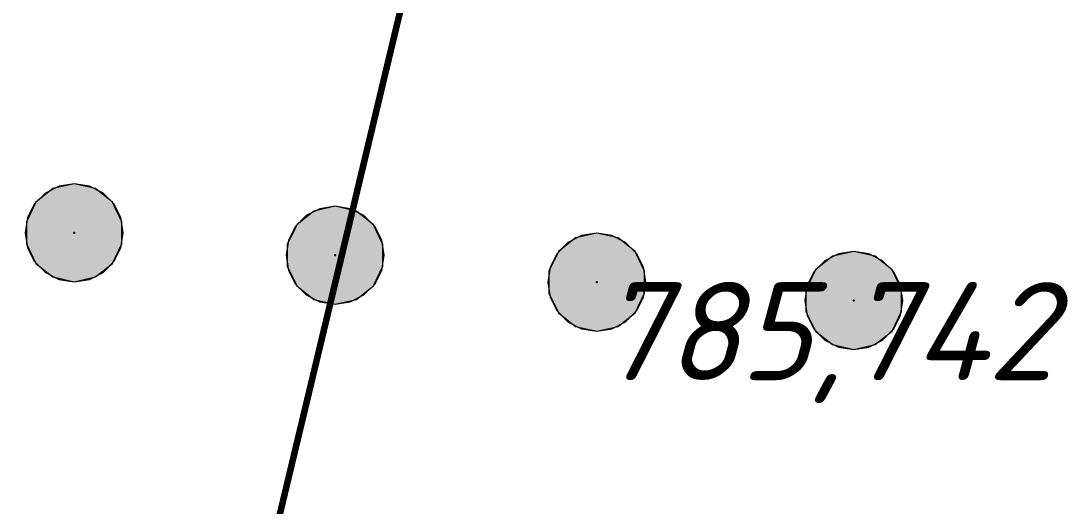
# Model space of a CAD drawing. Header units: metres. Extents: x 629572 to 645168, y 4785785 to 4790166.
# Drawn here: x 634277.86 to 634293.9, y 4788240.67 to 4788248.09 of the extents above; entities that cross this region are included whole.
import ezdxf
from ezdxf import colors
from ezdxf.entities.mleader import LeaderData, LeaderLine
from ezdxf.math import Vec2, Vec3

# ---------------------------------------------------------------- set-up
doc = ezdxf.new("R2010")
doc.units = ezdxf.units.M
doc.linetypes.add('Сплошная', pattern=[0])
doc.layers.get('0').update_dxf_attribs({"linetype": 'CONTINUOUS'})
for name, color, linetype in [('Вершина угла с координатами и параметрами_КДП', 7, 'CONTINUOUS'), ('Нурсултан', 7, 'CONTINUOUS'), ('подпись съездов', 7, 'CONTINUOUS'), ('Столб сигнальный', 7, 'CONTINUOUS'), ('тест', 7, 'CONTINUOUS'), ('Укрепленная часть обочины', 7, 'CONTINUOUS')]:
    doc.layers.add(name, color=color, linetype=linetype)
doc.styles.add('ISOCPEUR', font='isocpeui.ttf')

# ---------------------------------------------------------------- blocks, each defined once
blk = doc.blocks.new('775 - Cтолбы сигнальные')
blk.add_hatch(color=7).paths.add_polyline_path([(0, 0.75), (-0.325, 0.676), (-0.586, 0.468), (-0.731, 0.167), (-0.731, -0.167), (-0.586, -0.468), (-0.325, -0.676), (0, -0.75), (0.325, -0.676), (0.586, -0.468), (0.731, -0.167), (0.731, 0.167), (0.586, 0.468), (0.325, 0.676), (0, 0.75)])
at = {"color": 7, "linetype": 'Continuous', "lineweight": 0, "flags": 128}
for points in [[(0, 0.75), (-0.232, 0.713), (-0.441, 0.607), (-0.607, 0.441), (-0.713, 0.232), (-0.75, 0), (-0.713, -0.232), (-0.607, -0.441), (-0.441, -0.607), (-0.232, -0.713), (0, -0.75), (0.232, -0.713), (0.441, -0.607), (0.607, -0.441), (0.713, -0.232), (0.75, 0), (0.713, 0.232), (0.607, 0.441), (0.441, 0.607), (0.232, 0.713), (0, 0.75)], [(0, 0.75), (-0.325, 0.676), (-0.586, 0.468), (-0.731, 0.167), (-0.731, -0.167), (-0.586, -0.468), (-0.325, -0.676), (0, -0.75), (0.325, -0.676), (0.586, -0.468), (0.731, -0.167), (0.731, 0.167), (0.586, 0.468), (0.325, 0.676), (0, 0.75)]]:
    blk.add_lwpolyline(points, close=True, dxfattribs=at)
at = {"color": 7, "style": 'ISOCPEUR', "flags": 1}
for tag in ['X', 'Высота', 'Отметка', 'Имя объекта CREDO-III', 'Код объекта CREDO-III', 'Номер', 'Y']:
    blk.add_attdef(tag, (0, 0), '', height=2.5, dxfattribs=at)

msp = doc.modelspace()

# ---------------------------------------------------------------- linework, layer by layer
at = {"layer": 'Вершина угла с координатами и параметрами_КДП', "color": 7, "linetype": 'Continuous', "lineweight": 0, "const_width": 0.1, "flags": 128}
msp.add_lwpolyline([(634286.488, 4788260.092), (634272.806, 4788202.848)], dxfattribs=at)
at = {"layer": 'Нурсултан', "color": 7}
for p in [(634278.672, 4788244.853, -0.944), (634282.661, 4788244.508, -0.905), (634286.662, 4788244.097, -0.935), (634290.591, 4788243.817, -0.913)]:
    msp.add_point(p, dxfattribs=at)
at = {"layer": 'тест', "color": 7}
for p in [(634278.672, 4788244.853, 785.733), (634282.661, 4788244.508, 785.772), (634286.662, 4788244.097, 785.742), (634290.591, 4788243.817, 785.764)]:
    msp.add_point(p, dxfattribs=at)
at = {"layer": 'Укрепленная часть обочины', "color": 30, "linetype": 'Сплошная', "lineweight": 0, "true_color": 0xff7f27, "const_width": 0.2, "flags": 128}
for points in [[(634234.028, 4788241.19), (634252.864, 4788247.223, -0.004021), (634255.137, 4788247.931, -0.103028), (634315.19, 4788252.819, -0.103028)], [(634234.028, 4788241.19), (634252.864, 4788247.223, -0.004021), (634255.137, 4788247.931, -0.101404), (634314.247, 4788252.933)]]:
    msp.add_lwpolyline(points, format="xyb", dxfattribs=at)

# ---------------------------------------------------------------- block references
at = {"layer": 'Столб сигнальный', "color": 7, "linetype": 'Continuous'}
for p in [(634278.672, 4788244.853), (634282.661, 4788244.508), (634286.662, 4788244.097), (634290.591, 4788243.817)]:
    msp.add_blockref('775 - Cтолбы сигнальные', p, dxfattribs=at)

# ---------------------------------------------------------------- texts
at = {"layer": 'Нурсултан', "color": 251, "insert": (634286.662, 4788244.097, -0.935), "char_height": 1.5, "attachment_point": 1, "style": 'ISOCPEUR'}
msp.add_mtext('785,742', dxfattribs=at)

# ---------------------------------------------------------------- next in the draw order: leaders
at = {"layer": 'подпись съездов'}
ml = msp.add_multileader_mtext('Standard', dxfattribs=at)
ml.set_content('Примыкание^JПК59+65,32', color=256, style='ISOCPEUR')
ml.set_leader_properties()
ml.build(insert=Vec2(0, 0))
ml.multileader.update_dxf_attribs({"text_right_attachment_type": 6, "dogleg_length": 0.36, "arrow_head_size": 0})
ctx = ml.context
ctx.base_point, ctx.char_height, ctx.arrow_head_size, ctx.plane_origin, ctx.plane_x_axis, ctx.plane_y_axis = Vec3(634288.267, 4788239.244), 2.53, 0, Vec3(634322.026, 4788255.583), Vec3(0.984808, -0.173648), Vec3(0.173648, 0.984808)
ctx.right_attachment, ctx.text_align_type = 6, 2
notes = []
notes.append((ctx, [(1, (1, 1, 0), (634311.152, 4788233.668), (-0.984808, 0.173648), 0.36, [(0, [(634322.25, 4788255.631)], 0, [])])]))
ctx.mtext.insert, ctx.mtext.text_direction, ctx.mtext.rotation, ctx.mtext.alignment, ctx.mtext.flow_direction = Vec3(634309.355, 4788237.067), Vec3(0.984808, -0.173648), 6.108652, 3, 5
ctx.mtext.has_bg_fill, ctx.mtext.bg_color, ctx.mtext.bg_scale_factor, ctx.mtext.bg_transparency, ctx.mtext.use_window_bg_color = 1, -1027028792, 1.5, 0, 1
for ctx, leaders in notes:
    for number, flags, end, landing, length, lines in leaders:
        leader = LeaderData()
        leader.index, (leader.has_last_leader_line, leader.has_dogleg_vector, leader.attachment_direction) = number, flags
        leader.last_leader_point, leader.dogleg_vector, leader.dogleg_length = Vec3(end), Vec3(landing), length
        for number, points, colour, breaks in lines:
            line = LeaderLine()
            line.index, line.vertices, line.color, line.breaks = number, Vec3.list(points), colors.encode_raw_color(colour), breaks
            leader.lines.append(line)
        ctx.leaders.append(leader)

doc.saveas('drawing.dxf')
